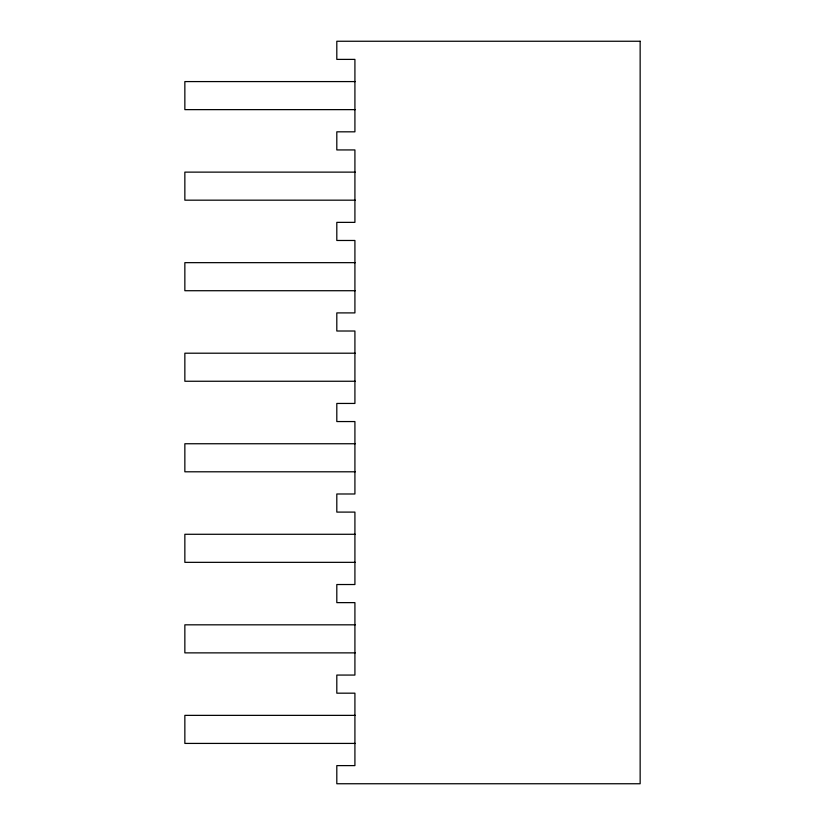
<?xml version="1.0" encoding="UTF-8"?>
<svg xmlns="http://www.w3.org/2000/svg" width="825" height="825" viewBox="0 0 825 825"><rect width="100%" height="100%" fill="white"/><g stroke="black" fill="none" stroke-linecap="round" stroke-linejoin="round"><path stroke-width="1.24" d="M355.224 81.582L184.852 81.582L184.852 109.632L355.224 109.632M355.224 172.126L184.852 172.126L184.852 200.176L355.224 200.176M355.224 262.659L184.852 262.659L184.852 290.72L355.224 290.72M355.224 353.203L184.852 353.203L184.852 381.253L355.224 381.253M355.224 443.747L184.852 443.747L184.852 471.797L355.224 471.797M355.224 534.28L184.852 534.28L184.852 562.341L355.224 562.341M355.224 624.824L184.852 624.824L184.852 652.874L355.224 652.874M355.224 715.368L184.852 715.368L184.852 743.418L355.224 743.418M640.148 41.25L336.806 41.25L336.806 59.39L354.915 59.39L354.915 131.825L336.806 131.825L336.806 149.933L354.915 149.933L354.915 222.368L336.806 222.368L336.806 240.477L354.915 240.477L354.915 312.902L336.806 312.902L336.806 331.011L354.915 331.011L354.915 403.446L336.806 403.446L336.806 421.554L354.915 421.554L354.915 493.989L336.806 493.989L336.806 512.098L354.915 512.098L354.915 584.523L336.806 584.523L336.806 602.632L354.915 602.632L354.915 675.067L336.806 675.067L336.806 693.175L354.915 693.175L354.915 765.61L336.806 765.61L336.806 783.75L640.148 783.75L640.148 41.25"/></g></svg>
